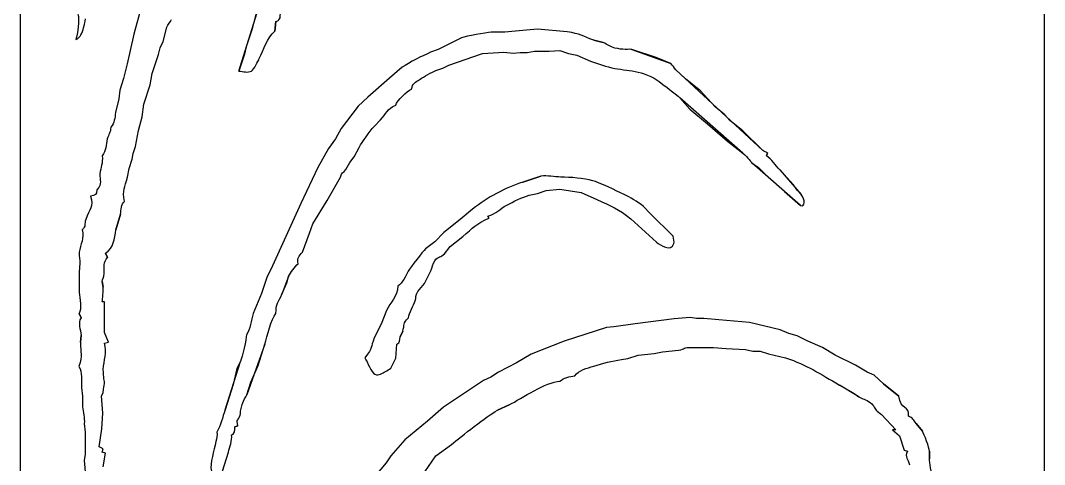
# Model space of a CAD drawing. Header units: inches. Extents: x -30 to 210, y -30 to 170.
# Drawn here: x 150 to 210, y 93.8 to 119.8 of the extents above; entities that cross this region are included whole.
import ezdxf

# ---------------------------------------------------------------- set-up
doc = ezdxf.new("R2010")
doc.units = ezdxf.units.IN
doc.header["$MEASUREMENT"] = 0

# ---------------------------------------------------------------- blocks, each defined once
blk = doc.blocks.new('2018-03-03 Embellishment 04')
at = {"color": 7}
for p, q in [((131.617232, 1290.97593), (150.017232, 1350.047938)), ((57.21723, 1337.247938), (52.18523, 1318.847938)), ((144.457232, 1334.079938), (141.625232, 1322.847938)), ((74.28923, 1313.24793), (77.16923, 1324.11193)), ((141.625232, 1322.847938), (137.009232, 1309.247938)), ((158.817232, 1321.247938), (159.617232, 1328.447938)), ((159.617232, 1328.447938), (158.817232, 1321.247938)), ((357.217232, 1322.591938), (340.417232, 1321.247938)), ((379.617232, 1320.631938), (357.217232, 1322.591938)), ((52.18523, 1318.847938), (47.32123, 1296.447938)), ((299.617232, 1316.119938), (282.017232, 1307.247938)), ((332.417232, 1320.383938), (322.017232, 1320.383938)), ((340.417232, 1321.247938), (332.417232, 1320.383938)), ((70.86523, 1303.511938), (72.12923, 1308.479938)), ((72.12923, 1308.479938), (74.28923, 1313.24793)), ((137.009232, 1309.247938), (135.753232, 1303.647938)), ((282.017232, 1307.247938), (276.417232, 1305.159938)), ((406.817232, 1312.463938), (399.617232, 1314.463938)), ((399.617232, 1314.463938), (406.817232, 1312.463938)), ((446.817232, 1301.335938), (428.417232, 1307.343938)), ((428.417232, 1307.343938), (457.801232, 1296.591938)), ((66.08923, 1289.111938), (70.86523, 1303.511938)), ((135.753232, 1303.647938), (131.617232, 1290.97593)), ((290.025232, 1295.38393), (315.617232, 1304.15193)), ((315.617232, 1304.15193), (331.617232, 1305.215938)), ((331.617232, 1305.215938), (338.817232, 1304.51193)), ((338.817232, 1304.51193), (344.081232, 1305.055938)), ((344.081232, 1305.055938), (349.217232, 1305.055938)), ((349.217232, 1305.055938), (354.817232, 1306.007938)), ((354.817232, 1306.007938), (366.017232, 1306.007938)), ((366.017232, 1306.007938), (374.017232, 1306.46393)), ((374.017232, 1306.46393), (380.417232, 1304.27993)), ((380.417232, 1304.27993), (386.817232, 1302.887938)), ((386.817232, 1302.887938), (397.217232, 1298.423938)), ((457.801232, 1296.591938), (446.817232, 1301.335938)), ((47.32123, 1296.447938), (44.38523, 1285.247938)), ((254.849232, 1293.855938), (245.217232, 1285.543938)), ((280.417232, 1291.471938), (285.681232, 1293.07993)), ((285.681232, 1293.07993), (290.025232, 1295.38393)), ((397.217232, 1298.423938), (408.417232, 1294.767938)), ((468.881232, 1285.199938), (461.545232, 1291.871938)), ((461.545232, 1291.871938), (527.225232, 1230.951922)), ((44.38523, 1285.247938), (41.63323, 1276.447938)), ((64.48123, 1280.447938), (66.08923, 1289.111938)), ((245.217232, 1285.543938), (229.097232, 1271.335938)), ((480.249232, 1275.959938), (468.881232, 1285.199938)), ((41.63323, 1276.447938), (40.92123, 1270.047938)), ((59.82523, 1266.047954), (64.48123, 1280.447938)), ((40.92123, 1270.047938), (38.53723, 1259.647938)), ((229.097232, 1271.335938), (221.769232, 1264.535954)), ((464.633232, 1270.711938), (472.121232, 1262.119946)), ((512.193232, 1228.967914), (464.633232, 1270.711938)), ((491.153232, 1263.903954), (480.249232, 1275.959938)), ((58.52123, 1256.44793), (59.82523, 1266.047954)), ((221.769232, 1264.535954), (208.785232, 1247.511906)), ((472.121232, 1262.119946), (485.545232, 1251.023914)), ((498.601232, 1257.927938), (491.153232, 1263.903954)), ((55.76123, 1246.047962), (58.52123, 1256.44793)), ((233.689232, 1249.119906), (238.473232, 1254.079922)), ((238.473232, 1254.079922), (233.689232, 1249.119906)), ((502.257232, 1253.647922), (498.601232, 1257.927938)), ((512.161232, 1245.759962), (502.257232, 1253.647922)), ((53.62523, 1233.91193), (55.76123, 1246.047962)), ((208.785232, 1247.511906), (204.473232, 1239.647946)), ((485.545232, 1251.023914), (500.641232, 1237.871938)), ((527.225232, 1230.951922), (512.161232, 1245.759962)), ((204.473232, 1239.647946), (199.385232, 1232.447922)), ((500.641232, 1237.871938), (512.193232, 1228.967914)), ((51.78523, 1228.671914), (53.62523, 1233.91193)), ((199.385232, 1232.447922), (191.089232, 1218.047946)), ((218.761232, 1226.183906), (222.313232, 1233.24793)), ((527.225232, 1230.951922), (527.225232, 1230.951922)), ((527.225232, 1230.951922), (527.225232, 1230.951922)), ((48.68923, 1217.247946), (51.03323, 1224.41597)), ((51.03323, 1224.41597), (51.78523, 1228.671914)), ((212.337232, 1216.655946), (215.449232, 1221.975962)), ((215.449232, 1221.975962), (218.761232, 1226.183906)), ((530.017232, 1226.847906), (530.817232, 1229.247914)), ((530.817232, 1229.247914), (530.017232, 1226.847906)), ((47.48923, 1210.84793), (48.68923, 1217.247946)), ((191.089232, 1218.047946), (178.409232, 1190.847938)), ((519.225232, 1221.303954), (523.929232, 1218.095946)), ((555.705232, 1189.37593), (519.225232, 1221.303954)), ((523.929232, 1218.095946), (530.697232, 1211.19993)), ((550.385232, 1204.919914), (540.033232, 1216.247946)), ((540.033232, 1216.247946), (556.321232, 1197.679954)), ((198.217232, 1193.247938), (208.417232, 1210.84793)), ((359.617232, 1211.47993), (346.017232, 1206.999914)), ((346.017232, 1206.999914), (359.617232, 1211.47993)), ((530.697232, 1211.19993), (543.609232, 1199.863962)), ((357.217232, 1198.479954), (363.617232, 1200.559962)), ((363.617232, 1200.559962), (374.049232, 1201.775962)), ((374.049232, 1201.775962), (390.017232, 1199.223962)), ((390.017232, 1199.223962), (402.017232, 1193.815946)), ((543.609232, 1199.863962), (555.705232, 1189.37593)), ((553.097232, 1201.007962), (550.385232, 1204.919914)), ((556.321232, 1197.679954), (553.097232, 1201.007962)), ((187.521232, 1175.575946), (198.217232, 1193.247938)), ((350.817232, 1197.111954), (357.217232, 1198.479954)), ((178.409232, 1190.847938), (156.881232, 1143.647946)), ((308.081232, 1186.655946), (298.681232, 1178.631946)), ((442.297232, 1183.223946), (437.081232, 1188.68793)), ((437.081232, 1188.68793), (442.297232, 1183.223946)), ((459.617232, 1166.047946), (442.297232, 1183.223946)), ((442.297232, 1183.223946), (442.297232, 1183.223946)), ((442.297232, 1183.223946), (459.617232, 1166.047946)), ((38.78523, 1170.847946), (42.08123, 1182.847946)), ((42.08123, 1182.847946), (38.78523, 1170.847946)), ((184.865232, 1168.447946), (187.521232, 1175.575946)), ((298.681232, 1178.631946), (286.249232, 1168.983946)), ((320.417232, 1179.647946), (319.617232, 1181.247866)), ((319.617232, 1181.247866), (320.417232, 1179.647946)), ((427.617232, 1179.279946), (446.849232, 1161.519946)), ((446.849232, 1161.519946), (427.617232, 1179.279946)), ((179.617232, 1154.047946), (184.865232, 1168.447946)), ((286.249232, 1168.983946), (279.577232, 1161.991946)), ((279.577232, 1161.991946), (272.617232, 1156.591946)), ((291.169232, 1158.375946), (300.641232, 1165.983946)), ((32.41723, 1150.047946), (30.81723, 1153.247946)), ((30.81723, 1153.247946), (32.41723, 1150.047946)), ((286.825232, 1152.791946), (291.169232, 1158.375946)), ((11.57723, 1145.823946), (10.87323, 1138.847946)), ((10.87323, 1138.847946), (10.87323, 1123.647946)), ((156.881232, 1143.647946), (152.689232, 1134.847946)), ((271.681232, 1130.279946), (276.649232, 1139.983946)), ((29.03323, 1127.575946), (28.38523, 1131.783946)), ((28.38523, 1131.783946), (29.03323, 1127.575946)), ((152.689232, 1134.847946), (148.553232, 1122.847946)), ((169.161232, 1135.647946), (164.121232, 1122.271946)), ((164.121232, 1122.271946), (167.689232, 1130.847946)), ((167.689232, 1130.847946), (169.161232, 1135.647946)), ((266.657232, 1124.311946), (271.681232, 1130.279946)), ((148.553232, 1122.847946), (142.489232, 1107.647946)), ((30.10523, 1116.447946), (28.41723, 1116.447946)), ((30.10523, 1106.047962), (30.10523, 1116.447946)), ((10.87323, 1107.647946), (12.40923, 1104.447962)), ((12.40923, 1104.447962), (10.87323, 1107.647946)), ((30.10523, 1093.255882), (30.10523, 1106.047962)), ((242.969232, 1110.047946), (238.985232, 1099.639962)), ((238.985232, 1099.639962), (233.833232, 1089.247962)), ((430.817232, 1099.863962), (414.817232, 1097.615962)), ((460.417232, 1103.639962), (430.817232, 1099.863962)), ((472.417232, 1104.783962), (460.417232, 1103.639962)), ((477.217232, 1104.007962), (472.417232, 1104.783962)), ((482.817232, 1104.007962), (477.217232, 1104.007962)), ((494.017232, 1102.919962), (482.817232, 1104.007962)), ((517.217232, 1100.903962), (494.017232, 1102.919962)), ((540.417232, 1095.215882), (517.217232, 1100.903962)), ((12.40923, 1091.071962), (11.95323, 1086.039962)), ((11.95323, 1086.039962), (12.40923, 1091.071962)), ((33.21723, 1086.047962), (30.10523, 1093.255882)), ((253.393232, 1090.015962), (255.297232, 1094.271882)), ((255.297232, 1094.271882), (253.393232, 1090.015962)), ((409.217232, 1097.191962), (377.217232, 1086.895962)), ((414.817232, 1097.615962), (409.217232, 1097.191962)), ((546.817232, 1092.639882), (540.417232, 1095.215882)), ((553.217232, 1090.855962), (546.817232, 1092.639882)), ((561.217232, 1086.671962), (553.217232, 1090.855962)), ((30.01723, 1085.247962), (33.21723, 1086.047962)), ((151.225232, 1084.447962), (137.713232, 1046.183962)), ((146.033232, 1068.311962), (151.225232, 1084.447962)), ((250.209232, 1073.823882), (250.817232, 1084.447962)), ((377.217232, 1086.895962), (352.417232, 1076.959962)), ((572.417232, 1081.911962), (561.217232, 1086.671962)), ((352.417232, 1076.959962), (341.217232, 1070.295882)), ((425.217232, 1073.559882), (433.217232, 1076.071962)), ((433.217232, 1076.071962), (445.217232, 1077.487962)), ((445.217232, 1077.487962), (451.617232, 1078.711962)), ((451.617232, 1078.711962), (463.617232, 1079.855962)), ((474.817232, 1082.047962), (490.017232, 1082.047962)), ((490.017232, 1082.047962), (499.617232, 1081.279962)), ((499.617232, 1081.279962), (514.233232, 1080.511962)), ((514.233232, 1080.511962), (519.617232, 1079.223962)), ((519.617232, 1079.223962), (525.217232, 1079.223962)), ((525.217232, 1079.223962), (531.617232, 1077.119962)), ((531.617232, 1077.119962), (544.417232, 1074.143882)), ((582.017232, 1076.287962), (572.417232, 1081.911962)), ((597.217232, 1068.671962), (582.017232, 1076.287962)), ((121.161232, 1034.847962), (132.753232, 1071.511882)), ((132.753232, 1071.511882), (130.025232, 1066.047962)), ((140.641232, 1055.647962), (146.033232, 1068.311962)), ((246.281232, 1066.319962), (250.209232, 1073.823882)), ((341.217232, 1070.295882), (327.625232, 1063.415962)), ((420.417232, 1072.951882), (425.217232, 1073.559882)), ((606.017232, 1063.335962), (597.217232, 1068.671962)), ((130.025232, 1066.047962), (127.337232, 1054.047962)), ((321.881232, 1059.511962), (316.417232, 1056.967962)), ((327.625232, 1063.415962), (321.881232, 1059.511962)), ((611.281232, 1060.943962), (606.017232, 1063.335962)), ((618.377232, 1054.463962), (611.281232, 1060.943962)), ((127.337232, 1054.047962), (121.161232, 1034.847962)), ((137.713232, 1046.183962), (140.641232, 1055.647962)), ((316.417232, 1056.967962), (286.017232, 1036.887962)), ((585.217232, 1053.591962), (595.585232, 1047.823882)), ((599.841232, 1044.607962), (585.217232, 1053.591962)), ((630.017232, 1045.247962), (618.377232, 1054.463962)), ((618.377232, 1054.463962), (618.377232, 1054.463962)), ((618.377232, 1054.463962), (630.017232, 1045.247962)), ((12.77723, 1051.647882), (13.45723, 1045.247962)), ((13.45723, 1045.247962), (13.45723, 1037.247962)), ((27.82523, 1045.495962), (29.21723, 1047.647882)), ((28.84923, 1032.447962), (27.82523, 1045.495962)), ((595.585232, 1047.823882), (599.841232, 1044.607962)), ((286.017232, 1036.887962), (274.017232, 1026.343882)), ((326.817232, 1034.615962), (335.617232, 1038.615962)), ((335.617232, 1038.615962), (326.817232, 1034.615962)), ((28.08923, 1020.447962), (28.84923, 1032.447962)), ((613.609232, 1033.887962), (616.993232, 1031.319962)), ((616.993232, 1031.319962), (627.617232, 1019.647962)), ((14.81723, 1024.447962), (15.47323, 1018.047962)), ((128.417232, 1022.047962), (130.817232, 1022.847962)), ((130.817232, 1022.847962), (128.417232, 1022.047962)), ((274.017232, 1026.343882), (256.985232, 1012.055962)), ((647.825232, 1018.607962), (643.161152, 1024.519962)), ((643.161152, 1024.519962), (647.825232, 1018.607962)), ((15.47323, 1018.047962), (15.47323, 1001.247962)), ((26.01723, 1006.847882), (28.08923, 1020.447962)), ((627.617232, 1019.647962), (625.217232, 1019.647962)), ((625.217232, 1019.647962), (630.537232, 1015.319962)), ((630.537232, 1015.319962), (634.017232, 1004.447882)), ((29.21723, 1005.247882), (26.01723, 1006.847882)), ((256.985232, 1012.055962), (246.425232, 1000.039962)), ((280.449232, 1000.007962), (292.193232, 1008.623962)), ((15.47323, 1001.247962), (14.80923, 996.519962)), ((28.41723, 1002.847962), (29.21723, 1005.247882)), ((30.81723, 1002.047962), (28.41723, 1002.847962)), ((29.21723, 991.647962), (30.81723, 1002.047962)), ((119.289232, 988.447962), (123.665232, 1002.847962)), ((246.425232, 1000.039962), (242.849232, 994.855962)), ((272.017232, 987.871962), (280.449232, 1000.007962)), ((634.017232, 1004.447882), (636.417232, 1003.647882)), ((653.169232, 997.711962), (653.169232, 1003.647882)), ((653.169232, 1003.647882), (653.169232, 997.711962)), ((14.80923, 996.519962), (15.66523, 985.247962)), ((242.849232, 994.855962), (231.953232, 982.047882))]:
    blk.add_line(p, q, dxfattribs=at)
for points in [[(10.01723, 1334.047938), (11.31323, 1330.111938), (10.04123, 1318.695938), (8.41723, 1314.847938)], [(14.36923, 1323.647938), (15.79323, 1327.751938), (15.02523, 1327.799938), (15.70523, 1330.391938)], [(159.617232, 1328.447938), (163.937232, 1329.959938), (162.177232, 1331.719938), (163.361232, 1335.64793)], [(8.41723, 1314.847938), (12.15323, 1316.175938), (13.13723, 1320.11993), (14.36923, 1323.647938)], [(77.16923, 1324.11193), (78.12923, 1326.51193), (79.92123, 1327.647938), (80.793232, 1330.047938)], [(147.033232, 1300.455938), (150.193232, 1307.247938), (153.017232, 1316.335938), (158.817232, 1321.247938)], [(322.017232, 1320.383938), (317.817232, 1320.01593), (303.601232, 1317.47993), (299.617232, 1316.119938)], [(399.617232, 1314.463938), (391.233232, 1317.255938), (389.289232, 1319.287938), (379.617232, 1320.631938)], [(415.617232, 1308.391938), (411.465232, 1309.527938), (410.113232, 1311.14393), (406.817232, 1312.463938)], [(428.417232, 1307.343938), (426.481232, 1307.631938), (421.081232, 1306.88793), (415.617232, 1308.391938)], [(141.105232, 1290.97593), (143.009232, 1292.239938), (146.009232, 1298.271938), (147.033232, 1300.455938)], [(276.417232, 1305.159938), (270.225232, 1302.583938), (260.385232, 1297.51993), (254.849232, 1293.855938)], [(408.417232, 1294.767938), (421.249232, 1290.695938), (431.377232, 1292.887938), (445.209232, 1285.623938)], [(461.545232, 1291.871938), (460.209232, 1293.39193), (459.409232, 1295.32793), (457.801232, 1296.591938)], [(131.617232, 1290.97593), (134.625232, 1290.607938), (138.393232, 1289.487938), (141.105232, 1290.97593)], [(262.017232, 1277.247938), (262.729232, 1281.98393), (264.705232, 1282.351938), (268.417232, 1284.807938)], [(268.417232, 1284.807938), (270.937232, 1286.47193), (277.761232, 1290.383938), (280.417232, 1291.471938)], [(445.209232, 1285.623938), (447.585232, 1284.37593), (462.465232, 1272.943938), (464.633232, 1270.711938)], [(250.017232, 1265.247954), (251.185232, 1269.143938), (258.209232, 1275.60793), (262.017232, 1277.247938)], [(238.473232, 1254.079922), (242.801232, 1258.967938), (243.641232, 1262.367946), (250.017232, 1265.247954)], [(38.53723, 1259.647938), (37.77723, 1255.34393), (37.80923, 1251.959914), (34.81723, 1248.447906)], [(34.81723, 1248.447906), (34.71323, 1244.503962), (33.26523, 1243.271954), (32.24123, 1239.647946)], [(222.313232, 1233.24793), (225.153232, 1237.871938), (230.161232, 1244.999962), (233.689232, 1249.119906)], [(32.24123, 1239.647946), (30.94523, 1235.03193), (31.64923, 1230.879922), (28.41723, 1226.847906)], [(530.817232, 1229.247914), (529.241232, 1229.775922), (528.609232, 1229.895922), (527.225232, 1230.951922)], [(28.41723, 1226.847906), (29.04923, 1221.191954), (27.07323, 1218.215946), (26.69723, 1213.383938)], [(512.193232, 1228.967914), (516.441232, 1225.215906), (518.305232, 1222.087962), (519.225232, 1221.303954)], [(540.033232, 1216.247946), (537.009232, 1219.575954), (533.729232, 1224.34397), (530.017232, 1226.847906)], [(208.417232, 1210.84793), (209.321232, 1214.575938), (210.313232, 1213.935938), (212.337232, 1216.655946)], [(26.69723, 1213.383938), (26.30523, 1208.335922), (28.67323, 1205.791914), (24.41723, 1201.247962)], [(45.21723, 1192.447938), (43.60123, 1201.471962), (45.28123, 1202.49597), (47.48923, 1210.84793)], [(346.017232, 1206.999914), (332.233232, 1202.55197), (319.513232, 1195.559946), (308.081232, 1186.655946)], [(374.817232, 1210.84793), (369.737232, 1210.91193), (364.729232, 1212.21593), (359.617232, 1211.47993)], [(398.817232, 1208.087922), (392.433232, 1209.799922), (381.513232, 1210.77593), (374.817232, 1210.84793)], [(422.017232, 1197.871954), (417.457232, 1200.239962), (403.273232, 1206.887914), (398.817232, 1208.087922)], [(24.41723, 1201.247962), (24.32123, 1197.519954), (23.12123, 1197.023954), (19.61723, 1196.447954)], [(19.61723, 1196.447954), (22.24923, 1188.24793), (18.52123, 1186.687946), (15.92123, 1178.847946)], [(42.08123, 1182.847946), (42.92123, 1185.999946), (42.55323, 1190.55193), (45.21723, 1192.447938)], [(334.017232, 1189.70393), (338.681232, 1192.151938), (345.857232, 1195.711946), (350.817232, 1197.111954)], [(402.017232, 1193.815946), (412.289232, 1189.16793), (418.617232, 1186.695946), (427.617232, 1179.279946)], [(437.081232, 1188.68793), (432.241232, 1192.799938), (427.537232, 1194.999946), (422.017232, 1197.871954)], [(555.705232, 1189.37593), (559.281232, 1187.92793), (559.417232, 1193.551946), (556.321232, 1197.679954)], [(319.617232, 1181.247866), (326.305232, 1183.167946), (327.961232, 1186.527946), (334.017232, 1189.70393)], [(15.92123, 1178.847946), (14.60923, 1174.911946), (16.53723, 1174.255946), (13.21723, 1170.847946)], [(300.641232, 1165.983946), (308.433232, 1172.383946), (310.673232, 1175.871946), (320.417232, 1179.647946)], [(13.21723, 1170.847946), (15.12123, 1165.047946), (11.88923, 1159.735866), (11.03323, 1154.047946)], [(30.81723, 1153.247946), (37.36123, 1157.487946), (37.32123, 1164.015946), (38.78523, 1170.847946)], [(446.849232, 1161.519946), (450.041232, 1159.191866), (457.753232, 1154.119946), (460.129232, 1160.519946)], [(460.129232, 1160.519946), (460.641232, 1161.887946), (459.753232, 1164.383946), (459.617232, 1166.047946)], [(11.03323, 1154.047946), (10.50523, 1150.543946), (11.60923, 1148.007946), (11.57723, 1145.823946)], [(176.417232, 1145.247946), (175.289232, 1149.335946), (176.857232, 1151.063946), (179.617232, 1154.047946)], [(272.617232, 1156.591946), (270.369232, 1154.431946), (261.217232, 1142.551946), (259.505232, 1139.647946)], [(279.537232, 1147.559946), (281.937232, 1151.055946), (284.281232, 1150.095946), (286.825232, 1152.791946)], [(29.86523, 1138.047946), (30.23323, 1142.775946), (28.78523, 1146.367946), (32.41723, 1150.047946)], [(169.161232, 1135.647946), (170.433232, 1138.511946), (174.041232, 1143.175946), (176.417232, 1145.247946)], [(276.649232, 1139.983946), (277.665232, 1142.399946), (277.865232, 1145.135946), (279.537232, 1147.559946)], [(28.38523, 1131.783946), (28.47323, 1133.783946), (29.61723, 1134.815946), (29.86523, 1138.047946)], [(259.505232, 1139.647946), (257.265232, 1135.823946), (255.505232, 1130.815946), (251.617232, 1128.447946)], [(10.87323, 1123.647946), (11.34523, 1119.367946), (13.19323, 1111.175946), (10.87323, 1107.647946)], [(28.41723, 1116.447946), (28.80923, 1118.751946), (29.19323, 1125.279946), (29.03323, 1127.575946)], [(159.617232, 1107.647946), (159.337232, 1115.103866), (161.745232, 1116.135946), (164.121232, 1122.271946)], [(251.617232, 1128.447946), (251.249232, 1120.391946), (246.177232, 1116.287946), (242.969232, 1110.047946)], [(264.785232, 1117.383946), (265.569232, 1119.831946), (264.833232, 1121.327946), (266.657232, 1124.311946)], [(259.617232, 1104.447962), (259.897232, 1107.903946), (263.625232, 1113.759946), (264.785232, 1117.383946)], [(142.489232, 1107.647946), (140.969232, 1102.935962), (140.217232, 1095.383882), (137.217232, 1091.647962)], [(151.225232, 1084.447962), (152.961232, 1090.391962), (155.657232, 1103.543962), (159.617232, 1107.647946)], [(12.40923, 1104.447962), (9.62523, 1100.463962), (12.22523, 1095.583882), (12.40923, 1091.071962)], [(255.297232, 1094.271882), (256.905232, 1099.183962), (255.249232, 1100.255962), (259.617232, 1104.447962)], [(137.217232, 1091.647962), (137.425232, 1088.367962), (134.137232, 1074.655962), (132.753232, 1071.511882)], [(11.95323, 1086.039962), (11.80123, 1077.263962), (13.70523, 1076.935962), (10.81723, 1067.647962)], [(29.21723, 1065.247962), (29.33723, 1072.295882), (32.45723, 1078.319962), (30.01723, 1085.247962)], [(233.833232, 1089.247962), (230.689232, 1081.247962), (233.137232, 1082.631962), (226.817232, 1074.047882)], [(250.817232, 1084.447962), (253.897232, 1085.767962), (252.425232, 1087.143962), (253.393232, 1090.015962)], [(463.617232, 1079.855962), (469.169232, 1081.031962), (466.089232, 1082.031962), (474.817232, 1082.047962)], [(10.81723, 1067.647962), (13.35323, 1063.527962), (12.56923, 1056.391962), (12.77723, 1051.647882)], [(226.817232, 1074.047882), (228.657232, 1071.047882), (231.321232, 1063.047962), (234.329232, 1061.711962)], [(385.217232, 1060.447962), (388.001232, 1065.151962), (394.793232, 1066.135962), (399.617232, 1067.887962)], [(399.617232, 1067.887962), (406.193232, 1070.279882), (413.545232, 1071.631882), (420.417232, 1072.951882)], [(544.417232, 1074.143882), (560.953232, 1068.719962), (570.513232, 1062.023962), (585.217232, 1053.591962)], [(30.19323, 1054.847962), (30.23323, 1056.039962), (29.12923, 1059.631962), (29.21723, 1065.247962)], [(234.329232, 1061.711962), (237.241232, 1060.407962), (239.913232, 1062.463962), (242.241232, 1063.863962)], [(242.241232, 1063.863962), (243.449232, 1064.591962), (245.353232, 1065.383962), (246.281232, 1066.319962)], [(374.017232, 1056.447962), (376.953232, 1059.199962), (381.273232, 1060.039962), (385.217232, 1060.447962)], [(29.21723, 1047.647882), (29.00923, 1052.503962), (30.10523, 1052.103882), (30.19323, 1054.847962)], [(335.617232, 1038.615962), (345.297232, 1043.479962), (363.697232, 1056.231962), (374.017232, 1056.447962)], [(133.985232, 1038.847962), (135.345232, 1043.039962), (136.601232, 1043.655962), (137.713232, 1046.183962)], [(599.841232, 1044.607962), (602.337232, 1043.071962), (605.097232, 1042.751962), (608.401232, 1040.287962)], [(637.217232, 1030.047962), (638.529232, 1037.935962), (631.017232, 1034.543962), (630.017232, 1045.247962)], [(13.45723, 1037.247962), (13.96923, 1032.935962), (15.26523, 1028.847882), (14.81723, 1024.447962)], [(132.545232, 1030.847962), (132.969232, 1032.415962), (132.569232, 1034.479962), (133.985232, 1038.847962)], [(608.401232, 1040.287962), (611.865232, 1037.703962), (611.361232, 1036.007962), (613.609232, 1033.887962)], [(121.161232, 1034.847962), (119.249232, 1029.159882), (117.929232, 1023.231962), (114.817232, 1018.047962)], [(130.817232, 1022.847962), (129.345232, 1028.087882), (131.401232, 1026.615882), (132.545232, 1030.847962)], [(292.193232, 1008.623962), (299.585232, 1014.887962), (319.105232, 1030.103962), (326.817232, 1034.615962)], [(643.161152, 1024.519962), (640.865152, 1027.367882), (640.801152, 1028.663882), (637.217232, 1030.047962)], [(126.017232, 1015.647962), (128.865232, 1017.527962), (128.649232, 1018.831962), (128.417232, 1022.047962)], [(114.817232, 1018.047962), (115.713232, 1015.455962), (114.601232, 1013.535962), (114.177232, 1010.847962)], [(123.665232, 1002.847962), (124.825232, 1006.591882), (126.665232, 1011.879962), (126.017232, 1015.647962)], [(653.169232, 1003.647882), (653.081232, 1006.207882), (649.201232, 1016.367962), (647.825232, 1018.607962)], [(114.177232, 1010.847962), (113.089232, 1003.951882), (109.369232, 994.991962), (110.817232, 988.447962)], [(636.417232, 1003.647882), (634.169232, 998.455962), (636.937232, 998.119962), (637.945232, 993.247962)], [(655.617232, 984.447882), (654.737232, 986.127962), (653.033232, 995.623962), (653.169232, 997.711962)]]:
    blk.add_open_spline(points, degree=3, dxfattribs=at)

msp = doc.modelspace()

# ---------------------------------------------------------------- linework, layer by layer
for p, q in [((150, 0), (150, 167.332)), ((210, 0), (210, 167.332))]:
    msp.add_line(p, q)

# ---------------------------------------------------------------- block references
at = {"xscale": 0.0775855836169723, "yscale": 0.0775855836169723, "zscale": 0.0775855836169723}
msp.add_blockref('2018-03-03 Embellishment 04', (152.587, 16.682), dxfattribs=at)

doc.saveas('drawing.dxf')
